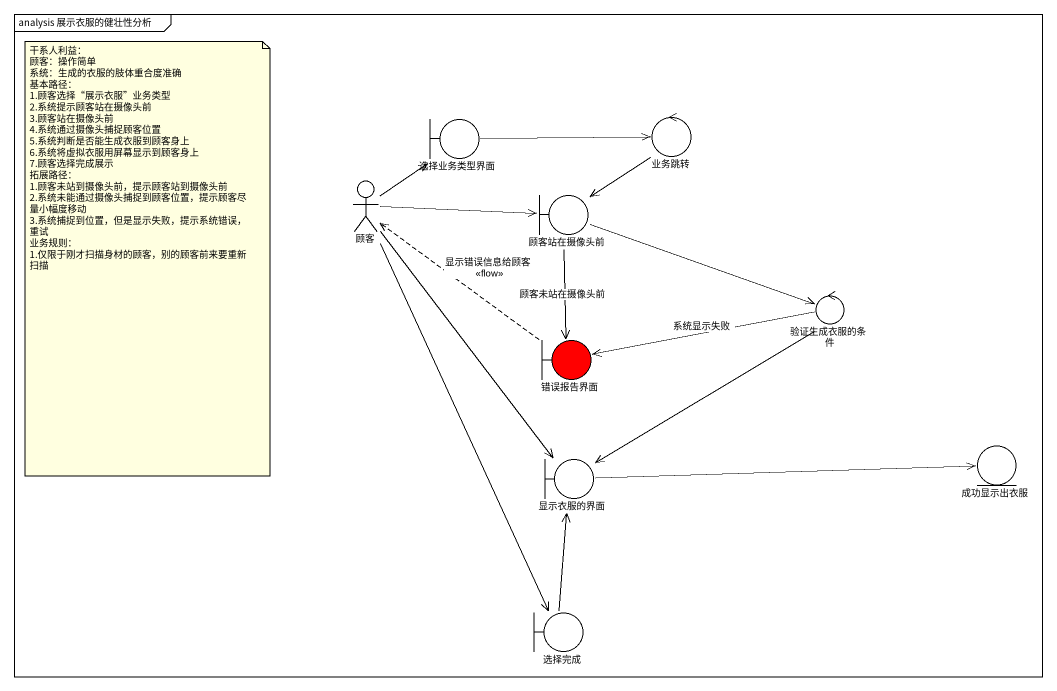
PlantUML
@startuml
mainframe analysis 展示衣服的健壮性分析
boundary 选择业务类型界面
control 业务跳转
actor 顾客
boundary 顾客站在摄像头前
control 验证生成衣服的条件
boundary 错误报告界面 #FF0000
boundary 显示衣服的界面
entity 成功显示出衣服
boundary 选择完成
选择业务类型界面 -right-> 业务跳转
业务跳转 --> 顾客站在摄像头前
顾客 -up-> 选择业务类型界面
顾客 -right-> 顾客站在摄像头前
顾客 --> 显示衣服的界面
顾客 --> 选择完成
顾客站在摄像头前 -right-> 验证生成衣服的条件
顾客站在摄像头前 --> 错误报告界面 : 顾客未站在摄像头前
验证生成衣服的条件 -left-> 错误报告界面 : 系统显示失败
验证生成衣服的条件 --> 显示衣服的界面
错误报告界面 .up.> 顾客 : 显示错误信息给顾客\n<<flow>>
显示衣服的界面 -right-> 成功显示出衣服
选择完成 -up-> 显示衣服的界面
note as N1
  干系人利益：
  顾客：操作简单
  系统：生成的衣服的肢体重合度准确
  基本路径：
  1.顾客选择“展示衣服”业务类型
  2.系统提示顾客站在摄像头前
  3.顾客站在摄像头前
  4.系统通过摄像头捕捉顾客位置
  5.系统判断是否能生成衣服到顾客身上
  6.系统将虚拟衣服用屏幕显示到顾客身上
  7.顾客选择完成展示
  拓展路径：
  1.顾客未站到摄像头前，提示顾客站到摄像头前
  2.系统未能通过摄像头捕捉到顾客位置，提示顾客尽量小幅度移动
  3.系统捕捉到位置，但是显示失败，提示系统错误，重试
  业务规则：
  1.仅限于刚才扫描身材的顾客，别的顾客前来要重新扫描
end note
@enduml
